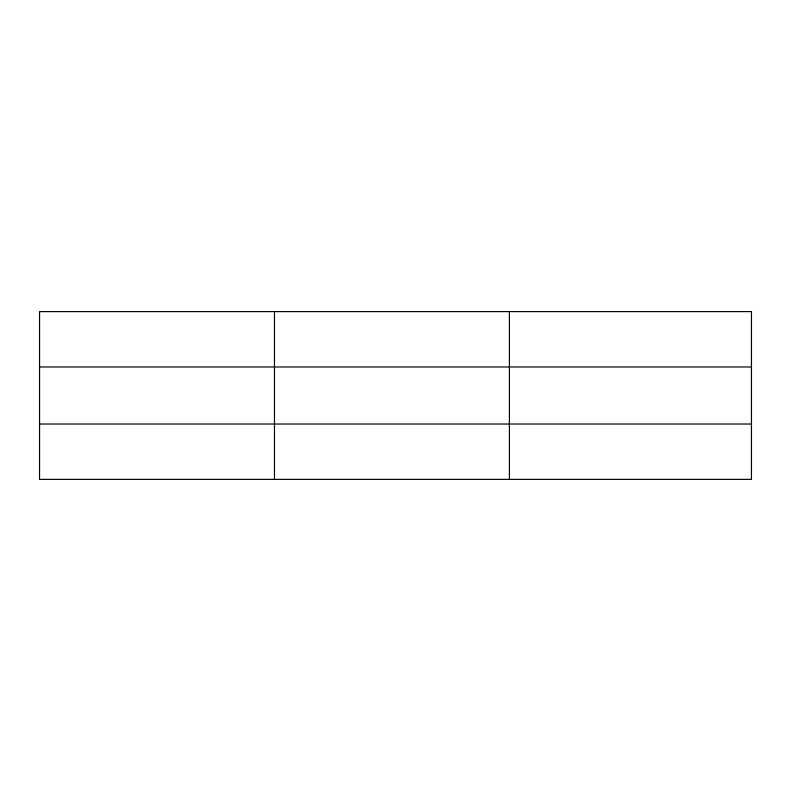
<?xml version="1.0" encoding="UTF-8"?>
<svg xmlns="http://www.w3.org/2000/svg" width="791" height="791" viewBox="0 0 791 791"><rect width="100%" height="100%" fill="white"/><g stroke="black" fill="none" stroke-linecap="round" stroke-linejoin="round"><path stroke-width="1.19" d="M274.477 311.605L274.477 479.395M509.404 311.605L509.404 479.395M751.45 424.025L751.45 479.395L39.55 479.395L39.55 311.605L751.45 311.605L751.45 424.025L39.55 424.025M39.55 366.975L751.45 366.975"/></g></svg>
